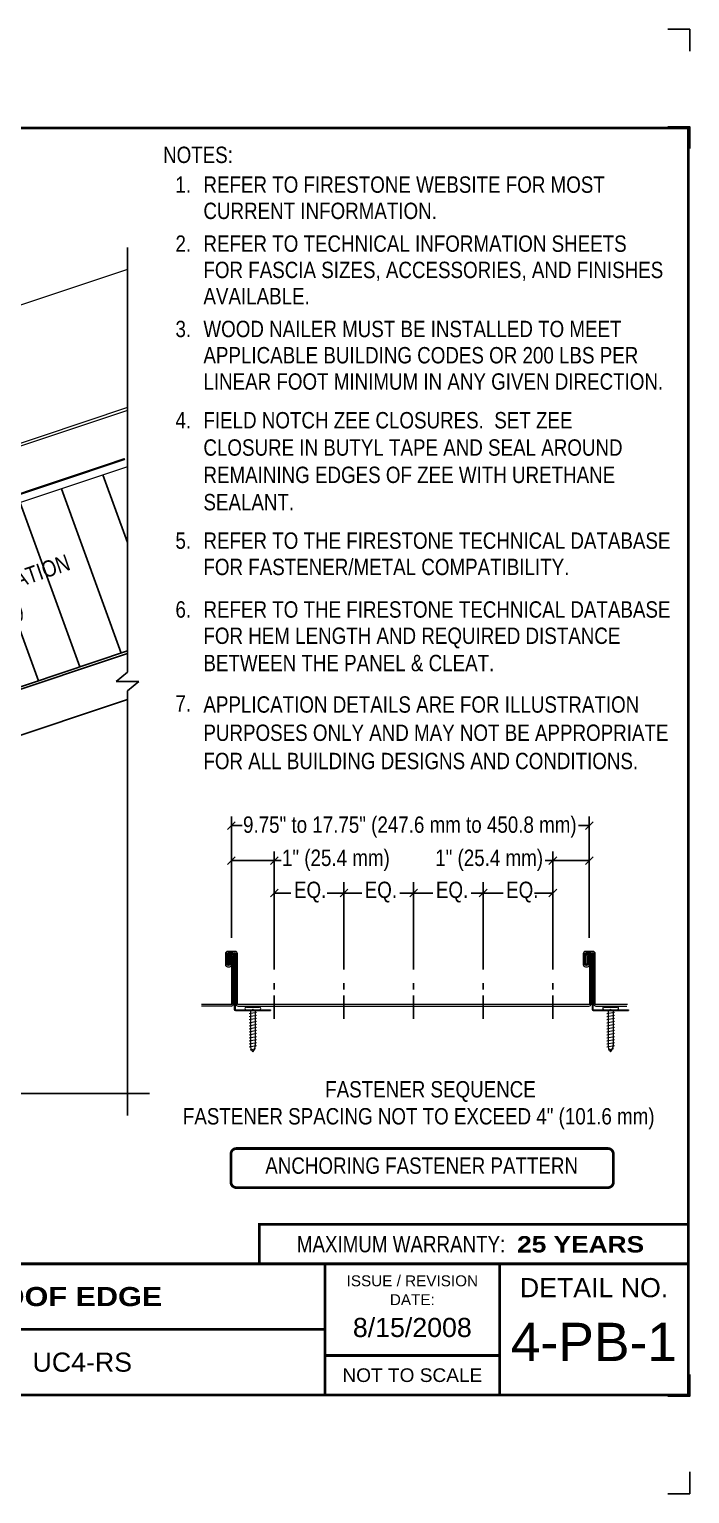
# Model space of a CAD drawing. Header units: inches. Extents: x 0 to 20, y 0 to 16.8.
# Drawn here: x 12.47 to 20.03, y 0 to 16.76 of the extents above; entities that cross this region are included whole.
import ezdxf
from ezdxf.enums import TextEntityAlignment as Align

# ---------------------------------------------------------------- set-up
doc = ezdxf.new("R2010")
doc.units = ezdxf.units.IN
doc.header["$MEASUREMENT"] = 0
doc.linetypes.add('HIDDEN', pattern=[0.375, 0.25, -0.125])
doc.layers.get('0').update_dxf_attribs({"linetype": 'CONTINUOUS'})
doc.layers.get('DEFPOINTS').update_dxf_attribs({"linetype": 'CONTINUOUS'})
doc.layers.add('FSBP-ACCESSORY-FIRESTONE', color=7, linetype='CONTINUOUS', lineweight=9)
doc.layers.add('FSBP-TRIMS', color=7, linetype='CONTINUOUS', lineweight=9)
for name, color, linetype in [('FSBP-ANNO-NOTE', 7, 'CONTINUOUS'), ('FSBP-INSULATION', 7, 'CONTINUOUS'), ('FSBP-MEMBRANE', 7, 'CONTINUOUS'), ('FSBP-TTLB', 7, 'CONTINUOUS'), ('FSBP-TTLB-BORDER', 7, 'CONTINUOUS'), ('FSBP-TTLB-TEXT', 7, 'CONTINUOUS'), ('FSBP-WALL-CURB', 9, 'CONTINUOUS')]:
    doc.layers.add(name, color=color, linetype=linetype)
doc.styles.add('ARIAL', font='ARIAL.TTF')
doc.styles.add('ARIAL_BOLD', font='ariblk.TTF')
doc.styles.add('ARIAL_NAR', font='ARIALN.TTF')
doc.styles.add('FSBP_ARIAL_NAR', font='ARIALN.TTF')

# ---------------------------------------------------------------- blocks, each defined once
blk = doc.blocks.new('TTLB-UNACLAD_1')
at = {"layer": 'DEFPOINTS', "linetype": 'Continuous', "ltscale": 1.75}
for points in [[(20.016, 13.881), (20.016, 14.131), (19.766, 14.131)], [(20.016, -2.381), (20.016, -2.631), (19.766, -2.631)]]:
    blk.add_lwpolyline(points, dxfattribs=at)
at = {"layer": 'DEFPOINTS', "color": 1}
for points in [[(20.016, 12.766), (20.016, 13.016), (19.766, 13.016)], [(20.016, -1.266), (20.016, -1.516), (19.766, -1.516)]]:
    blk.add_lwpolyline(points, dxfattribs=at)
at = {"layer": 'FSBP-TTLB', "const_width": 0.0312}
blk.add_lwpolyline([(15.09, 0), (20, 0), (20, 0.451), (15.09, 0.451)], close=True, dxfattribs=at)
for points in [[(0, 0), (0, -1.5), (20, -1.5), (20, 0), (0, 0)], [(15.84, 0), (15.84, -1.5)], [(17.841, 0), (17.841, -1.5)], [(20, 0), (20, -1.5)], [(4.825, -0.75), (15.84, -0.75)], [(15.84, -1.049), (17.841, -1.049)]]:
    blk.add_lwpolyline(points, dxfattribs=at)
at = {"layer": 'FSBP-TTLB-BORDER', "const_width": 0.0312}
blk.add_lwpolyline([(20, 0), (20, 13), (0, 13), (0, 0)], dxfattribs=at)
at = {"layer": 'FSBP-TTLB-TEXT', "style": 'ARIAL_NAR'}
blk.add_text('MAXIMUM WARRANTY:', height=0.1875, dxfattribs=at).set_placement((17.905, 0.226), align=Align.MIDDLE_RIGHT)
at = {"layer": 'FSBP-TTLB-TEXT', "style": 'ARIAL'}
for s, height, p in [('ISSUE / REVISION', 0.125, (16.841, -0.194)), ('DETAIL NO.', 0.2188, (18.921, -0.272)), ('DATE:', 0.125, (16.841, -0.41)), ('NOT TO SCALE', 0.15625, (16.841, -1.274))]:
    blk.add_text(s, height=height, dxfattribs=at).set_placement(p, align=Align.MIDDLE_CENTER)
at = {"layer": 'FSBP-TTLB-TEXT'}
for tag, height, style, p in [('MAXIMUM_WARRANTY', 0.188, 'ARIAL_BOLD', (18.04, 0.224)), ('ACCPT_SYSTEMS', 0.219, 'ARIAL', (12.494, -1.125))]:
    blk.add_attdef(tag, text='', height=height, dxfattribs=dict(at, style=style)).set_placement(p, align=Align.MIDDLE_LEFT)
for tag, height, style, p in [('DETAIL_DESCP_LINE_1', 0.219, 'ARIAL_BOLD', (10.331, -0.374)), ('ISSUE_REV_DATE', 0.219, 'ARIAL', (16.841, -0.728)), ('DETAIL_NUMBER', 0.438, 'ARIAL', (18.919, -0.893))]:
    blk.add_attdef(tag, text='', height=height, dxfattribs=dict(at, style=style)).set_placement(p, align=Align.MIDDLE_CENTER)

msp = doc.modelspace()

# ---------------------------------------------------------------- hatches: boundary and pattern name
at = {"layer": 'FSBP-ACCESSORY-FIRESTONE'}
for points in [[(14.8178, 5.54472, 0.41421356), (14.8328, 5.52972), (14.86988, 5.52972), (14.86988, 5.53972), (14.8278, 5.53972), (14.8278, 5.60784), (14.8178, 5.60784)], [(18.91312, 5.54472, 0.41421356), (18.92812, 5.52972), (18.96521, 5.52972), (18.96521, 5.53972), (18.92312, 5.53972), (18.92312, 5.60784), (18.91312, 5.60784)]]:
    msp.add_hatch(color=256, dxfattribs=at).paths.add_polyline_path(points)
at = {"layer": 'FSBP-INSULATION'}
h = msp.add_hatch(dxfattribs=at)
h.set_pattern_fill('ANSI31', color=256, scale=4, angle=65, style=0)
h.paths.add_polyline_path([(9.8399, 10.49788), (9.8399, 8.3889), (13.59734, 9.64612), (13.59734, 11.7551)])
h.paths.add_polyline_path([(10.41557, 9.95298), (12.90747, 10.81101), (13.12089, 10.1912), (10.62899, 9.33317)], flags=24)

# ---------------------------------------------------------------- linework, layer by layer
at = {"layer": 'FSBP-ACCESSORY-FIRESTONE'}
for p, q in [((13.59734, 14.0131), (6.01058, 11.4746)), ((13.59734, 12.43136), (6.57583, 10.08199)), ((13.59734, 12.39984), (6.58966, 10.0551)), ((13.59734, 11.7551), (9.35873, 10.33689)), ((14.82946, 6.2068), (14.74259, 6.2068)), ((18.92479, 6.2068), (18.83792, 6.2068)), ((14.71759, 6.1818), (14.71759, 6.05659)), ((14.73426, 6.04826), (14.73426, 6.19013)), ((14.73426, 6.19013), (14.8378, 6.19013)), ((14.73426, 6.17513), (14.73426, 6.06415)), ((14.77446, 6.04826), (14.73426, 6.04826)), ((14.8078, 6.18013), (14.74426, 6.18013)), ((14.74426, 6.18013), (14.74426, 6.05764)), ((14.76446, 6.06305), (14.74426, 6.05764)), ((14.7478, 6.15159), (14.7478, 6.06305)), ((14.7478, 6.06305), (14.76446, 6.06305)), ((14.8028, 6.19013), (14.74926, 6.19013)), ((14.76335, 6.0524), (14.75314, 6.04966)), ((14.79113, 6.15993), (14.76446, 6.15993)), ((14.76446, 6.15993), (14.76446, 6.06305)), ((14.76446, 6.13326), (14.77446, 6.13326)), ((14.76446, 6.13326), (14.76446, 6.06305)), ((14.7828, 6.17659), (14.7728, 6.17659)), ((14.79113, 6.14763), (14.77446, 6.14763)), ((14.77446, 6.14763), (14.77446, 6.04826)), ((14.77446, 6.13326), (14.77446, 6.06689)), ((14.79113, 5.59847), (14.79113, 6.15993)), ((14.79113, 6.05659), (14.79113, 6.14763)), ((14.8078, 5.61284), (14.8078, 6.18013)), ((14.8078, 5.6068), (14.8078, 6.15159)), ((14.8278, 6.18013), (14.81694, 6.18013)), ((14.8178, 5.61284), (14.8178, 6.17513)), ((14.8278, 5.61284), (14.8278, 6.18013)), ((14.8378, 6.19013), (14.8378, 5.6068)), ((14.8378, 5.61284), (14.8378, 6.17513)), ((14.85446, 5.59847), (14.85446, 6.1818)), ((18.81292, 6.1818), (18.81292, 6.05659)), ((18.82958, 6.19013), (18.93312, 6.19013)), ((18.82958, 6.04826), (18.82958, 6.19013)), ((18.82958, 6.17513), (18.82958, 6.06415)), ((18.86979, 6.04826), (18.82958, 6.04826)), ((18.90312, 6.18013), (18.83958, 6.18013)), ((18.83958, 6.18013), (18.83958, 6.05764)), ((18.85979, 6.06305), (18.83958, 6.05764)), ((18.84312, 6.15159), (18.84312, 6.06305)), ((18.84312, 6.06305), (18.85979, 6.06305)), ((18.89812, 6.19013), (18.84458, 6.19013)), ((18.85867, 6.0524), (18.84847, 6.04966)), ((18.88646, 6.15993), (18.85979, 6.15993)), ((18.85979, 6.15993), (18.85979, 6.06305)), ((18.85979, 6.13326), (18.86979, 6.13326)), ((18.85979, 6.13326), (18.85979, 6.06305)), ((18.87812, 6.17659), (18.86812, 6.17659)), ((18.88646, 6.14763), (18.86979, 6.14763)), ((18.86979, 6.14763), (18.86979, 6.04826)), ((18.86979, 6.13326), (18.86979, 6.06689)), ((18.88646, 5.59847), (18.88646, 6.15993)), ((18.88646, 6.05659), (18.88646, 6.14763)), ((18.90312, 5.61284), (18.90312, 6.18013)), ((18.90312, 5.6068), (18.90312, 6.15159)), ((18.92312, 6.18013), (18.91227, 6.18013)), ((18.91312, 5.61284), (18.91312, 6.17513)), ((18.92312, 5.61284), (18.92312, 6.18013)), ((18.93312, 6.19013), (18.93312, 5.6068)), ((18.93312, 5.61284), (18.93312, 6.17513)), ((18.94979, 5.59847), (18.94979, 6.1818)), ((14.74259, 6.03159), (14.76613, 6.03159)), ((18.83792, 6.03159), (18.86146, 6.03159)), ((14.8178, 5.81638), (14.8178, 5.54472)), ((14.8178, 5.81638), (14.8278, 5.81638)), ((14.8278, 5.81638), (14.8278, 5.53972)), ((18.91312, 5.81638), (18.91312, 5.54472)), ((18.91312, 5.81638), (18.92312, 5.81638)), ((18.92312, 5.81638), (18.92312, 5.53972)), ((14.79113, 5.59847), (14.44435, 5.59847)), ((14.7828, 5.5818), (14.44435, 5.5818)), ((14.8178, 5.60784), (14.8278, 5.60784)), ((14.8278, 5.53972), (15.23446, 5.53972)), ((18.88646, 5.59847), (14.85446, 5.59847)), ((14.8628, 5.5818), (18.87812, 5.5818)), ((14.86988, 5.53972), (14.86988, 5.52972)), ((14.95703, 5.56805), (15.10523, 5.56805)), ((14.95703, 5.53972), (15.10523, 5.53972)), ((14.98738, 5.53025), (15.03508, 5.53972)), ((15.00259, 5.53972), (15.00259, 5.11963)), ((15.05968, 5.53972), (15.05968, 5.11963)), ((15.23446, 5.53972), (15.23446, 5.52972)), ((18.91312, 5.60784), (18.92312, 5.60784)), ((18.92312, 5.53972), (19.32979, 5.53972)), ((19.32048, 5.59847), (18.94979, 5.59847)), ((18.95812, 5.5818), (19.31214, 5.5818)), ((18.96521, 5.53972), (18.96521, 5.52972)), ((19.05236, 5.56805), (19.20056, 5.56805)), ((19.05236, 5.53972), (19.20056, 5.53972)), ((19.08271, 5.53025), (19.1304, 5.53972)), ((19.09791, 5.53972), (19.09791, 5.11963)), ((19.155, 5.53972), (19.155, 5.11963)), ((19.32979, 5.53972), (19.32979, 5.52972)), ((14.8328, 5.52972), (15.23446, 5.52972)), ((14.98738, 5.49553), (15.07488, 5.51289)), ((14.98738, 5.46081), (15.07488, 5.47817)), ((14.98738, 5.42609), (15.07488, 5.44345)), ((14.98738, 5.39136), (15.07488, 5.40873)), ((14.98738, 5.35664), (15.07488, 5.374)), ((18.92812, 5.52972), (19.32979, 5.52972)), ((19.08271, 5.49553), (19.17021, 5.51289)), ((19.08271, 5.46081), (19.17021, 5.47817)), ((19.08271, 5.42609), (19.17021, 5.44345)), ((19.08271, 5.39136), (19.17021, 5.40873)), ((19.08271, 5.35664), (19.17021, 5.374)), ((14.98738, 5.32192), (15.07488, 5.33928)), ((14.98738, 5.2872), (15.07488, 5.30456)), ((14.98738, 5.25248), (15.07488, 5.26984)), ((14.98738, 5.21775), (15.07488, 5.23511)), ((14.98738, 5.18303), (15.07488, 5.20039)), ((19.08271, 5.32192), (19.17021, 5.33928)), ((19.08271, 5.2872), (19.17021, 5.30456)), ((19.08271, 5.25248), (19.17021, 5.26984)), ((19.08271, 5.21775), (19.17021, 5.23511)), ((19.08271, 5.18303), (19.17021, 5.20039)), ((14.98738, 5.14831), (15.07488, 5.16567)), ((14.98738, 5.11359), (15.07488, 5.13095)), ((15.00177, 5.08172), (15.06345, 5.09396)), ((19.08271, 5.14831), (19.17021, 5.16567)), ((19.08271, 5.11359), (19.17021, 5.13095)), ((19.09709, 5.08172), (19.15877, 5.09396))]:
    msp.add_line(p, q, dxfattribs=at)
for centre in [(15.03113, 5.53972), (19.12646, 5.53972)]:
    msp.add_circle(centre, 0.00451, dxfattribs=at)
for centre, radius, start, end in [((14.74259, 6.1818), 0.025, 90, 180), ((14.82946, 6.1818), 0.025, 0, 90), ((18.83792, 6.1818), 0.025, 90, 180), ((18.92479, 6.1818), 0.025, 0, 90), ((14.74259, 6.05659), 0.025, 180, 270), ((14.74926, 6.17513), 0.015, 90, 180), ((14.74926, 6.06415), 0.015, 180, 285), ((14.7728, 6.15159), 0.025, 90, 180), ((14.75946, 6.06689), 0.015, 285, 0), ((14.76613, 6.05659), 0.025, 270, 0), ((14.7828, 6.15159), 0.025, 0, 90), ((14.8028, 6.17513), 0.015, 0, 90), ((14.8228, 6.17513), 0.015, 0, 90), ((18.83792, 6.05659), 0.025, 180, 270), ((18.84458, 6.17513), 0.015, 90, 180), ((18.84458, 6.06415), 0.015, 180, 285), ((18.86812, 6.15159), 0.025, 90, 180), ((18.85479, 6.06689), 0.015, 285, 0), ((18.86146, 6.05659), 0.025, 270, 0), ((18.87812, 6.15159), 0.025, 0, 90), ((18.89812, 6.17513), 0.015, 0, 90), ((18.91812, 6.17513), 0.015, 0, 90), ((14.7828, 5.6068), 0.025, 270, 0), ((14.8228, 5.61284), 0.015, 180, 0), ((14.8228, 5.61284), 0.005, 180, 0), ((14.8328, 5.54472), 0.015, 180, 270), ((14.8628, 5.6068), 0.025, 180, 270), ((14.9544, 5.55388), 0.01441, 79.457919, 280.542081), ((15.10787, 5.55388), 0.01441, 259.457919, 100.542081), ((18.87812, 5.6068), 0.025, 270, 0), ((18.91812, 5.61284), 0.015, 180, 0), ((18.91812, 5.61284), 0.005, 180, 0), ((18.92812, 5.54472), 0.015, 180, 270), ((18.95812, 5.6068), 0.025, 180, 270), ((19.04972, 5.55388), 0.01441, 79.457919, 280.542081), ((19.20319, 5.55388), 0.01441, 259.457919, 100.542081), ((15.10264, 5.12848), 0.10045, 174.940519, 224.607212), ((14.95962, 5.12848), 0.10045, 315.392788, 5.059481), ((19.19797, 5.12848), 0.10045, 174.940519, 224.607212), ((19.05495, 5.12848), 0.10045, 315.392788, 5.059481)]:
    msp.add_arc(centre, radius, start, end, dxfattribs=at)
at = {"layer": 'FSBP-ANNO-NOTE'}
for p, q in [((14.78603, 6.44118), (14.78603, 7.7517)), ((18.88135, 6.44118), (18.88135, 7.7517)), ((14.74183, 7.60304), (14.83022, 7.69143)), ((14.90783, 7.64724), (14.78603, 7.64724)), ((18.88135, 7.64724), (18.75955, 7.64724)), ((18.83697, 7.60286), (18.92536, 7.69124)), ((14.74183, 7.20314), (14.83022, 7.29153)), ((14.78603, 7.24734), (15.35602, 7.24734)), ((15.23227, 7.20314), (15.32066, 7.29153)), ((15.27646, 6.00069), (15.27646, 7.34895)), ((18.88135, 7.24734), (18.3776, 7.24734)), ((18.42027, 7.20314), (18.50865, 7.29153)), ((18.46446, 6.00069), (18.46446, 7.34895)), ((18.83697, 7.20296), (18.92536, 7.29135)), ((14.78603, 6.36305), (14.78603, 6.97528)), ((15.23227, 6.83041), (15.32066, 6.91879)), ((15.27646, 6.8746), (15.46782, 6.8746)), ((15.8821, 6.8746), (16.07346, 6.8746)), ((16.02927, 6.83041), (16.11766, 6.91879)), ((16.07346, 6.00069), (16.07346, 6.9996)), ((16.27713, 6.8746), (16.07346, 6.8746)), ((16.71455, 6.8746), (17.09228, 6.8746)), ((16.82627, 6.83041), (16.91466, 6.91879)), ((16.87046, 6.00069), (16.87046, 6.9996)), ((16.87046, 6.00069), (16.87046, 6.9996)), ((17.52969, 6.8746), (17.8957, 6.8746)), ((17.62327, 6.83041), (17.71165, 6.91879)), ((17.66746, 6.00069), (17.66746, 6.9996)), ((18.25625, 6.8746), (18.46455, 6.87469)), ((18.42027, 6.83041), (18.50865, 6.91879)), ((18.46455, 6.00069), (18.46455, 6.9996)), ((18.88135, 6.36305), (18.88135, 6.97426)), ((15.27646, 5.77057), (15.27646, 5.84444)), ((15.27646, 5.43596), (15.27646, 5.7041)), ((16.07346, 5.77057), (16.07346, 5.84444)), ((16.07346, 5.43596), (16.07346, 5.7041)), ((16.87046, 5.77057), (16.87046, 5.84444)), ((16.87046, 5.43596), (16.87046, 5.7041)), ((17.66746, 5.77057), (17.66746, 5.84444)), ((17.66746, 5.43596), (17.66746, 5.7041)), ((18.46446, 5.77057), (18.46446, 5.84444)), ((18.46446, 5.43596), (18.46446, 5.7041))]:
    msp.add_line(p, q, dxfattribs=at)
at = {"layer": 'FSBP-ANNO-NOTE', "const_width": 0.03125}
for points in [[(18.26166, 3.50345), (14.8433, 3.50345, -0.41421356), (14.7808, 3.56595), (14.7808, 3.88867, -0.41421356), (14.8433, 3.95117)], [(18.26166, 3.95117), (19.09493, 3.95117, -0.41421356), (19.15743, 3.88867), (19.15743, 3.56595, -0.41421356), (19.09493, 3.50345), (18.26166, 3.50345)]]:
    msp.add_lwpolyline(points, format="xyb", dxfattribs=at)
msp.add_lwpolyline([(14.8433, 3.95117), (18.26166, 3.95117)], dxfattribs=at)
at = {"layer": 'FSBP-INSULATION'}
msp.add_line((13.59734, 9.64612), (9.8399, 8.3889), dxfattribs=at)
at = {"layer": 'FSBP-MEMBRANE', "linetype": 'HIDDEN', "const_width": 0.025}
msp.add_lwpolyline([(13.56759, 11.84401), (9.32898, 10.42579)], dxfattribs=at)
at = {"layer": 'FSBP-WALL-CURB'}
for p, q in [((13.59734, 14.2631), (13.59734, 9.40423)), ((13.59734, 9.61765), (9.8399, 8.36043)), ((13.59734, 9.40423), (13.46742, 9.2966)), ((13.46742, 9.2966), (13.72726, 9.2966)), ((13.72726, 9.2966), (13.59734, 9.18897)), ((13.59734, 9.0904), (9.8399, 7.83318)), ((13.59734, 9.18897), (13.59734, 4.33011)), ((13.84734, 4.58011), (10.08604, 4.58011))]:
    msp.add_line(p, q, dxfattribs=at)

# ---------------------------------------------------------------- block references
msp.add_blockref('TTLB-UNACLAD_1', (0.01562, 2.63083)).add_auto_attribs({'DETAIL_DESCP_LINE_1': 'PITCHBREAK TRANSITION AT ROOF EDGE', 'ACCPT_SYSTEMS': 'UC4-RS', 'ISSUE_REV_DATE': '8/15/2008', 'DETAIL_NUMBER': '4-PB-1', 'MAXIMUM_WARRANTY': '25 YEARS'})

# ---------------------------------------------------------------- texts
at = {"layer": 'FSBP-ANNO-NOTE', "style": 'FSBP_ARIAL_NAR'}
for s, p in [('NOTES:', (14.00393, 15.32464)), ('REFER TO FIRESTONE WEBSITE FOR MOST', (14.46559, 14.98417)), ('CURRENT INFORMATION.', (14.46559, 14.68339)), ('REFER TO TECHNICAL INFORMATION SHEETS', (14.46559, 14.30839)), ('FOR FASCIA SIZES, ACCESSORIES, AND FINISHES', (14.46559, 14.00761)), ('AVAILABLE.', (14.46559, 13.70683)), ('WOOD NAILER MUST BE INSTALLED TO MEET', (14.46559, 13.33183)), ('APPLICABLE BUILDING CODES OR 200 LBS PER', (14.46559, 13.03105)), ('LINEAR FOOT MINIMUM IN ANY GIVEN DIRECTION.', (14.46559, 12.73027)), ('REFER TO THE FIRESTONE TECHNICAL DATABASE', (14.46559, 10.90884)), ('FOR FASTENER/METAL COMPATIBILITY.', (14.46559, 10.60806)), ('REFER TO THE FIRESTONE TECHNICAL DATABASE', (14.46559, 10.12083)), ('FOR HEM LENGTH AND REQUIRED DISTANCE', (14.46559, 9.82005)), ('BETWEEN THE PANEL & CLEAT.', (14.46559, 9.50786))]:
    msp.add_text(s, height=0.1875, dxfattribs=at).set_placement(p, align=Align.MIDDLE_LEFT)
for s, p in [('1.', (14.23402, 14.98417)), ('2.', (14.23512, 14.30839)), ('3.', (14.23512, 13.33183)), ('4.', (14.23512, 12.28707)), ('5.', (14.23512, 10.90884)), ('6.', (14.23512, 10.12083)), ('7.', (14.23512, 9.04629))]:
    msp.add_text(s, height=0.1875, dxfattribs=at).set_placement(p, align=Align.MIDDLE_CENTER)
for s, p in [('9.75" to 17.75" (247.6 mm to 450.8 mm)', (14.919, 7.56466)), ('1" (25.4 mm)', (15.36477, 7.18484)), ('1" (25.4 mm)', (17.1187, 7.18484)), ('EQ.', (15.50217, 6.81805)), ('EQ.', (16.31148, 6.81805)), ('EQ.', (17.12663, 6.81805)), ('EQ.', (17.93005, 6.81805)), ('FASTENER SEQUENCE', (15.85932, 4.53534)), ('FASTENER SPACING NOT TO EXCEED 4" (101.6 mm)', (14.23047, 4.22631)), ('ANCHORING FASTENER PATTERN', (15.17363, 3.6615))]:
    msp.add_text(s, height=0.1875, dxfattribs=at).set_placement(p)
at = {"layer": 'FSBP-ANNO-NOTE', "insert": (14.46559, 12.38082), "char_height": 0.1875, "width": 5.1888721, "attachment_point": 1, "style": 'FSBP_ARIAL_NAR'}
msp.add_mtext('FIELD NOTCH ZEE CLOSURES.  SET ZEE CLOSURE IN BUTYL TAPE AND SEAL AROUND REMAINING EDGES OF ZEE WITH URETHANE SEALANT.', dxfattribs=at)
at = {"layer": 'FSBP-ANNO-NOTE', "insert": (11.67678, 10.33768), "char_height": 0.1875, "width": 2.8096909, "attachment_point": 2, "rotation": 19, "style": 'FSBP_ARIAL_NAR'}
msp.add_mtext('FIRESTONE INSULATION (OPTIONAL)', dxfattribs=at)
at = {"layer": 'FSBP-TRIMS', "style": 'FSBP_ARIAL_NAR'}
for s, p in [('APPLICATION DETAILS ARE FOR ILLUSTRATION', (14.46548, 8.93959)), ('PURPOSES ONLY AND MAY NOT BE APPROPRIATE', (14.46548, 8.61618)), ('FOR ALL BUILDING DESIGNS AND CONDITIONS.', (14.46548, 8.29278))]:
    msp.add_text(s, height=0.1875, dxfattribs=at).set_placement(p)

doc.saveas('drawing.dxf')
